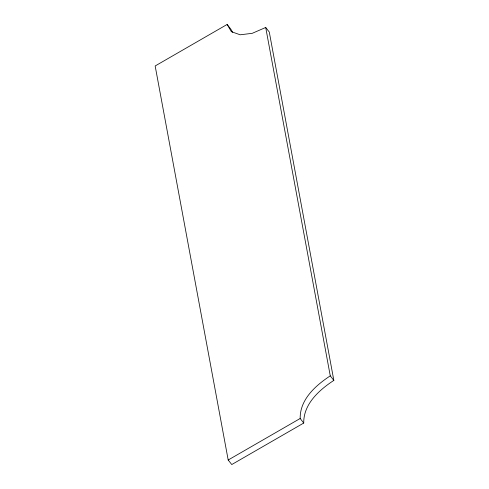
<?xml version="1.0" encoding="UTF-8"?>
<svg xmlns="http://www.w3.org/2000/svg" width="489" height="489" viewBox="0 0 489 489"><rect width="100%" height="100%" fill="white"/><g stroke="black" fill="none" stroke-linecap="round" stroke-linejoin="round"><path stroke-width="0.73" d="M303.742 423.034L300.173 418.492C299.824 399.531 315.631 385.442 330.271 375.858L265.704 27.476L252.245 33.319L240.191 34.792L231.37 31.681L227.141 24.45L155.16 65.966L228.192 460.008L231.762 464.55L303.742 423.034C303.394 404.073 319.201 389.984 333.84 380.399L269.274 32.017L265.704 27.476M228.192 460.008L300.173 418.492M227.141 24.45L230.71 28.992L232.636 32.274M330.271 375.858L333.84 380.399"/></g></svg>
